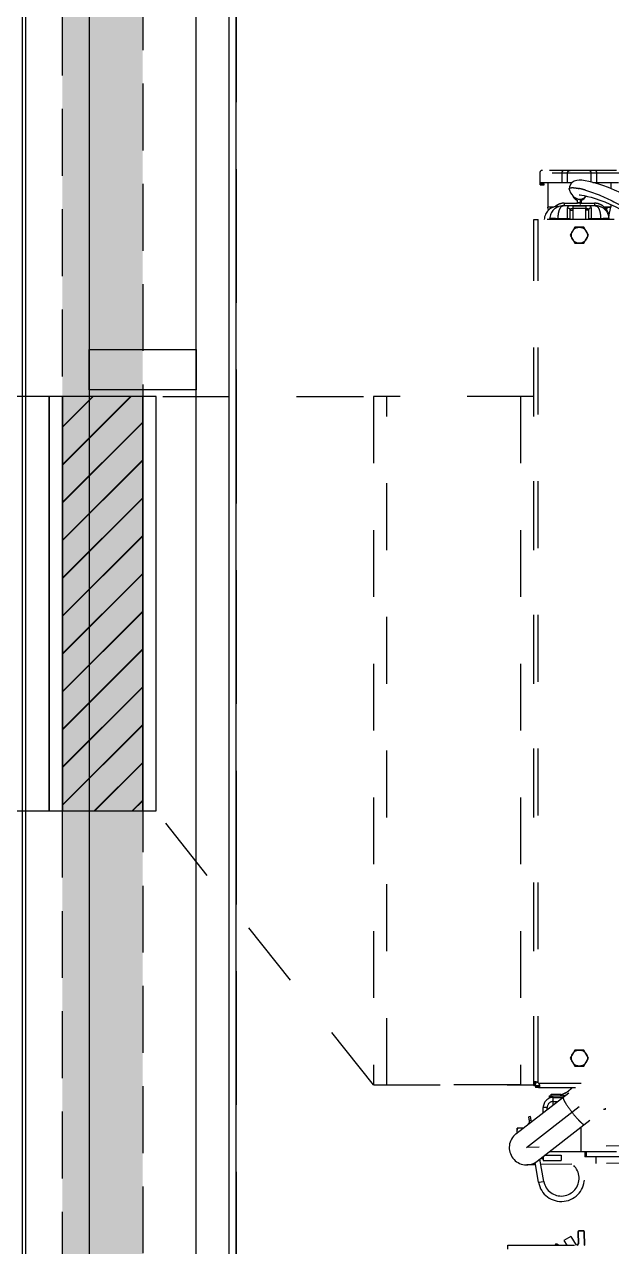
# Model space of a CAD drawing. Header units: millimetres. Extents: x 17886 to 18265, y -8727 to -7321.
# Drawn here: x 17929.27 to 17933.66, y -8661.76 to -8652.62 of the extents above; entities that cross this region are included whole.
import ezdxf

# ---------------------------------------------------------------- set-up
doc = ezdxf.new("R2010")
doc.units = ezdxf.units.MM
for name, pattern in [('CENTER', [2, 1.25, -0.25, 0.25, -0.25]), ('DASHED', [0.75, 0.5, -0.25]), ('DASHEDX2', [1.5, 1, -0.5]), ('EPL_DASH', [1, 0.5, -0.5])]:
    doc.linetypes.add(name, pattern=pattern)
for name, color, linetype in [('1429459_RE01DXF_CONTINUOUS_LINE', 7, 'Continuous'), ('1542949_DXF_CONTINUOUS_LINE', 7, 'Continuous'), ('2706792_BM04DXF_CONTINUOUS_LINE', 7, 'Continuous'), ('3563231_DXF_CONTINUOUS_LINE', 7, 'Continuous'), ('3570569_DXF_CONTINUOUS_LINE', 7, 'Continuous'), ('3884027_DKREDXF_CONTINUOUS_LINE', 7, 'Continuous'), ('8T2910_DK_DXF_CONTINUOUS_LINE', 7, 'Continuous'), ('a_rahmen235', 7, 'Continuous'), ('DEFAULT_1', 7, 'CENTER'), ('vanjski i unutarnji zid', 7, 'Continuous')]:
    doc.layers.add(name, color=color, linetype=linetype)

msp = doc.modelspace()

# ---------------------------------------------------------------- hatches: boundary and pattern name
h = msp.add_hatch()
h.set_pattern_fill('AR-SAND', color=3, scale=0.01)
h.set_pattern_definition([(37.5, (-65.02433, -736.39157), (-0.016000313, 0.489413237), [0, -0.38608, 0, -0.4318, 0, -0.41275]), (7.5, (-65.0243, -736.3916), (0.449523283, 0.7168251), [0, -0.20828, 0, -0.34798, 0, -0.13335]), (327.5, (-65.33675, -736.39157), (0.79099237, 0.001437185), [0, -0.127, 0, -0.4572, 0, -0.5969]), (317.5, (-65.33675, -736.3916), (0.763556452, 0.222929323), [0, -0.0635, 0, -0.29972, 0, -0.3429])])
h.paths.add_polyline_path([(17930.152, -8640.31357), (17929.552, -8640.31357), (17929.552, -8665.00357), (17930.152, -8665.00357)])
at = {"layer": 'vanjski i unutarnji zid'}
h = msp.add_hatch(dxfattribs=at)
h.set_pattern_fill('JIS_LC_20', color=1, scale=0.01, angle=360, style=0)
h.set_pattern_definition([(45, (17970.13742, -8665.10785), (-0.1414214, 0.1414214), []), (45, (17970.14142, -8665.10785), (-0.1414214, 0.1414214), [])])
h.paths.add_polyline_path([(17929.552, -8658.50357), (17930.152, -8658.50357), (17930.152, -8655.40357), (17929.552, -8655.40357)])

# ---------------------------------------------------------------- linework, layer by layer
at = {"color": 3, "linetype": 'DASHED'}
msp.add_lwpolyline([(17929.552, -8640.31357), (17930.152, -8640.31357), (17930.152, -8665.00357), (17929.552, -8665.00357)], close=True, dxfattribs=at)
at = {"color": 6}
for points in [[(17929.25199, -8646.20357), (17929.75199, -8646.20357), (17929.75199, -8666.20357), (17929.25199, -8666.20357)], [(17930.55199, -8646.20357), (17940.55199, -8646.20357), (17940.55199, -8664.20357), (17930.55199, -8664.20357)], [(17930.85199, -8646.50357), (17940.25199, -8646.50357), (17940.25199, -8663.90357), (17930.85199, -8663.90357)], [(17930.55199, -8655.05357), (17930.55199, -8655.35357), (17929.75199, -8655.35357), (17929.75199, -8655.05357)]]:
    msp.add_lwpolyline(points, close=True, dxfattribs=at)
at = {"color": 4, "linetype": 'DASHEDX2'}
msp.add_lwpolyline([(17930.85208, -8647.70357), (17930.85208, -8664.70357), (17931.45208, -8664.70357), (17931.45208, -8665.00357), (17930.95208, -8665.00357), (17930.95208, -8664.70357), (17930.85208, -8664.70357), (17940.57208, -8664.70357), (17940.47208, -8664.70357), (17940.47208, -8665.00357), (17939.97208, -8665.00357), (17939.97208, -8664.70357), (17940.57208, -8664.70357), (17940.57208, -8647.70357)], dxfattribs=at)
at = {"color": 1}
msp.add_lwpolyline([(17925.15197, -8654.5038), (17928.25197, -8654.5038), (17928.25197, -8654.4036), (17925.15194, -8654.4036), (17925.15194, -8657.50357, 0.4142136), (17926.15194, -8658.50357), (17929.4518, -8658.50357), (17929.4518, -8655.40357), (17928.252, -8655.40357), (17928.25194, -8654.4036)], format="xyb", dxfattribs=at)
msp.add_lwpolyline([(17930.152, -8655.40357), (17929.552, -8655.40357), (17929.552, -8658.50357), (17930.152, -8658.50357)], close=True, dxfattribs=at)
at = {"color": 1, "linetype": 'EPL_DASH'}
for points in [[(17930.3022, -8655.40357), (17931.87738, -8655.40357), (17931.87797, -8660.55357), (17930.2522, -8658.50357), (17930.2522, -8655.40357)], [(17933.07797, -8655.40357), (17932.97797, -8655.40357), (17932.97797, -8660.55357), (17931.97797, -8660.55357), (17931.97797, -8655.40357), (17931.87797, -8655.40357), (17931.87797, -8660.55357), (17933.07797, -8660.55357), (17933.07797, -8655.40357), (17931.97797, -8655.40357)]]:
    msp.add_lwpolyline(points, dxfattribs=at)
at = {"layer": '1429459_RE01DXF_CONTINUOUS_LINE', "color": 7, "linetype": 'EPL_DASH'}
for p, q in [((17933.35457, -8661.687), (17933.30261, -8661.717)), ((17933.30261, -8661.717), (17933.32372, -8661.75357)), ((17933.35457, -8661.687), (17933.393, -8661.75357))]:
    msp.add_line(p, q, dxfattribs=at)
at = {"layer": '1542949_DXF_CONTINUOUS_LINE', "color": 7, "linetype": 'EPL_DASH'}
for p, q in [((17933.05306, -8660.78945), (17933.03927, -8660.79188)), ((17933.04764, -8660.83932), (17933.03927, -8660.79188)), ((17933.05827, -8660.81899), (17933.04448, -8660.82142)), ((17933.06014, -8660.8296), (17933.05306, -8660.78945)), ((17933.11235, -8661.28265), (17933.08628, -8661.13481)), ((17933.15224, -8661.27562), (17933.12285, -8661.10894)), ((17933.148, -8661.08938), (17933.148, -8661.11982)), ((17933.148, -8661.11982), (17933.28297, -8661.11982)), ((17933.16094, -8661.07932), (17933.28297, -8661.07932)), ((17933.28297, -8661.07932), (17933.28297, -8661.11982)), ((17933.11235, -8661.28265), (17933.15224, -8661.27562))]:
    msp.add_line(p, q, dxfattribs=at)
for centre, radius, start, end in [((17933.28297, -8661.25257), 0.17325, 190, 90), ((17933.14797, -8661.07757), 0.029, 236.789115, 270.064354), ((17933.14797, -8661.07757), 0.015, 256.536808, 270.124825), ((17933.28297, -8661.25257), 0.13275, 190, 90)]:
    msp.add_arc(centre, radius, start, end, dxfattribs=at)
at = {"layer": '2706792_BM04DXF_CONTINUOUS_LINE', "color": 7, "linetype": 'EPL_DASH'}
for p, q in [((17932.94346, -8660.92035), (17935.62353, -8658.83585)), ((17933.10248, -8661.12479), (17935.78254, -8659.04029)), ((17935.1205, -8661.11214), (17933.4179, -8661.14457)), ((17933.54334, -8661.14218), (17933.5424, -8661.09257)), ((17933.08911, -8661.15083), (17933.02544, -8661.15204)), ((17933.36139, -8661.14565), (17933.1301, -8661.15005))]:
    msp.add_line(p, q, dxfattribs=at)
msp.add_arc((17933.02297, -8661.02257), 0.1295, 127.874984, 307.874984, dxfattribs=at)
for points, knots in [([(17933.29683, -8660.6455), (17933.29543, -8660.6466), (17933.29568, -8660.65321), (17933.30221, -8660.66926), (17933.31076, -8660.68422), (17933.31762, -8660.69516)], [0, 0, 0, 0, 0.0970012, 0.2956447, 1, 1, 1, 1]), ([(17933.31762, -8660.69516), (17933.32933, -8660.71384), (17933.35552, -8660.75073), (17933.39045, -8660.79359), (17933.41787, -8660.82327), (17933.43489, -8660.83909), (17933.44553, -8660.84769), (17933.45404, -8660.85136), (17933.45584, -8660.84995)], [0, 0, 0, 0, 0.3146951, 0.6453369, 0.7858694, 0.8956333, 0.967286, 1, 1, 1, 1])]:
    msp.add_open_spline(points, degree=3, knots=knots, dxfattribs=at)
at = {"layer": '3563231_DXF_CONTINUOUS_LINE', "color": 7, "linetype": 'EPL_DASH'}
for p, q in [((17933.03566, -8660.84864), (17933.03797, -8660.8423)), ((17933.03797, -8660.8423), (17933.03797, -8660.84684)), ((17932.95197, -8660.91373), (17932.95197, -8660.87757)), ((17932.99847, -8660.87757), (17932.95197, -8660.87757))]:
    msp.add_line(p, q, dxfattribs=at)
for centre, radius, start, end in [((17933.0433, -8660.84424), 0.00567, 50.319778, 160), ((17933.03668, -8660.91006), 0.08471, 180.003358, 182.412953)]:
    msp.add_arc(centre, radius, start, end, dxfattribs=at)
msp.add_open_spline([(17932.95197, -8660.91007), (17932.95197, -8660.90182), (17932.95369, -8660.89075), (17932.9569, -8660.8802), (17932.95778, -8660.87757)], degree=3, knots=[0, 0, 0, 0, 0.7481003, 1, 1, 1, 1], dxfattribs=at)
at = {"layer": '3570569_DXF_CONTINUOUS_LINE', "color": 7, "linetype": 'EPL_DASH'}
for p, q in [((17932.88197, -8661.78357), (17932.88197, -8661.75357)), ((17932.88197, -8661.75357), (17946.82197, -8661.75357))]:
    msp.add_line(p, q, dxfattribs=at)
at = {"layer": '3884027_DKREDXF_CONTINUOUS_LINE', "color": 6, "linetype": 'EPL_DASH'}
for p, q in [((17933.69472, -8653.71307), (17933.14122, -8653.71307)), ((17933.12122, -8653.73307), (17933.12122, -8653.81307)), ((17933.71472, -8653.73307), (17933.12122, -8653.73307)), ((17933.12636, -8653.80307), (17933.3642, -8653.80307)), ((17933.15547, -8653.81307), (17933.12636, -8653.81307)), ((17933.18147, -8653.80307), (17933.18147, -8653.986)), ((17933.28974, -8653.80307), (17933.28974, -8653.73307)), ((17933.32882, -8653.80307), (17933.32882, -8653.73307)), ((17933.35767, -8653.80891), (17933.34411, -8653.8347)), ((17933.50712, -8653.80016), (17933.50712, -8653.73307)), ((17933.51898, -8653.80307), (17933.70958, -8653.80307)), ((17933.5462, -8653.73307), (17933.5462, -8653.80307)), ((17933.65447, -8653.80307), (17933.65447, -8653.84893)), ((17933.34241, -8653.85132), (17933.3424, -8653.85115)), ((17933.3424, -8653.85115), (17933.34351, -8653.86091)), ((17933.34411, -8653.8347), (17933.34241, -8653.85132)), ((17933.34351, -8653.86091), (17933.35153, -8653.8819)), ((17933.18668, -8654.01054), (17933.18171, -8653.98816)), ((17933.54029, -8653.97807), (17933.29565, -8653.97807)), ((17933.32897, -8654.07907), (17933.32897, -8653.99348)), ((17933.36897, -8653.97811), (17933.36897, -8653.9974)), ((17933.36897, -8653.97811), (17933.46697, -8653.97811)), ((17933.46697, -8653.9974), (17933.36897, -8653.9974)), ((17933.38803, -8653.91802), (17933.38979, -8653.91924)), ((17933.38818, -8653.91814), (17933.38979, -8653.91924)), ((17933.38978, -8653.91923), (17933.38877, -8653.9184)), ((17933.38978, -8653.91923), (17933.40949, -8653.9277)), ((17933.42488, -8653.95807), (17933.40358, -8653.95807)), ((17933.40949, -8653.9277), (17933.43085, -8653.92806)), ((17933.46697, -8653.97811), (17933.46697, -8653.9974)), ((17933.50697, -8653.99348), (17933.50697, -8654.07907)), ((17933.63935, -8654.05518), (17933.65423, -8653.98816)), ((17933.65447, -8653.96918), (17933.65447, -8653.986)), ((17933.07797, -8660.53871), (17933.07797, -8654.07907)), ((17933.07797, -8654.07907), (17933.10997, -8654.07907)), ((17933.10997, -8660.53871), (17933.10997, -8654.07907)), ((17933.19571, -8654.07458), (17933.19555, -8654.07907)), ((17933.25851, -8654.07907), (17933.25867, -8654.07458)), ((17933.32897, -8654.07458), (17933.25867, -8654.07458)), ((17933.34897, -8654.07907), (17933.34897, -8654.01039)), ((17933.34897, -8654.01107), (17933.36897, -8654.01107)), ((17933.48697, -8654.01107), (17933.46697, -8654.01107)), ((17933.48697, -8654.01039), (17933.48697, -8654.07907)), ((17933.57727, -8654.07458), (17933.50697, -8654.07458)), ((17933.57727, -8654.07458), (17933.57743, -8654.07907)), ((17933.63888, -8654.05871), (17933.63934, -8654.05523)), ((17933.6391, -8654.06265), (17933.63888, -8654.05871)), ((17933.64039, -8654.07907), (17933.64023, -8654.07458)), ((17933.38333, -8654.13807), (17933.34869, -8654.19807)), ((17933.45261, -8654.13807), (17933.38333, -8654.13807)), ((17933.48725, -8654.19807), (17933.45261, -8654.13807)), ((17933.34869, -8654.19807), (17933.38333, -8654.25807)), ((17933.38333, -8654.25807), (17933.45261, -8654.25807)), ((17933.45261, -8654.25807), (17933.48725, -8654.19807)), ((17933.38333, -8660.29307), (17933.34869, -8660.35307)), ((17933.45261, -8660.29307), (17933.38333, -8660.29307)), ((17933.48725, -8660.35307), (17933.45261, -8660.29307)), ((17933.34869, -8660.35307), (17933.38333, -8660.41307)), ((17933.45261, -8660.41307), (17933.48725, -8660.35307)), ((17933.38333, -8660.41307), (17933.45261, -8660.41307)), ((17933.11233, -8660.54107), (17933.43111, -8660.54107)), ((17933.11233, -8660.57307), (17933.38997, -8660.57307)), ((17933.36297, -8660.57557), (17933.36268, -8660.57587)), ((17933.19297, -8660.63557), (17933.19297, -8660.64757)), ((17933.19297, -8660.63557), (17933.30961, -8660.63557)), ((17933.20687, -8660.63557), (17933.20687, -8660.62357)), ((17933.21797, -8660.63557), (17933.21797, -8660.64757)), ((17933.22297, -8660.67757), (17933.22297, -8660.64757)), ((17933.22297, -8660.64757), (17933.29418, -8660.64757)), ((17933.22297, -8660.67757), (17933.25561, -8660.67757)), ((17933.28007, -8660.63557), (17933.28007, -8660.62357)), ((17933.14797, -8660.76129), (17933.14797, -8660.72257)), ((17933.17797, -8660.72257), (17933.14797, -8660.72257)), ((17933.17797, -8660.73795), (17933.17797, -8660.72257)), ((17933.6029, -8660.73557), (17933.61347, -8660.73557)), ((17933.61347, -8660.73557), (17933.61347, -8660.72735)), ((17933.42797, -8660.87163), (17933.42797, -8661.05257)), ((17933.19533, -8661.05257), (17935.95797, -8661.05257)), ((17933.45797, -8661.05257), (17933.45797, -8661.09257)), ((17935.95797, -8661.09257), (17933.45797, -8661.09257)), ((17933.46784, -8661.05257), (17933.46784, -8661.09257))]:
    msp.add_line(p, q, dxfattribs=at)
at = {"layer": '3884027_DKREDXF_CONTINUOUS_LINE', "color": 7, "linetype": 'EPL_DASH'}
for p, q in [((17933.12568, -8653.8209), (17933.15547, -8653.8209)), ((17933.12636, -8653.80307), (17933.12636, -8653.81874)), ((17933.12636, -8653.81575), (17933.15547, -8653.81575)), ((17933.15547, -8653.8209), (17933.15547, -8653.81307)), ((17933.18147, -8653.986), (17933.22727, -8653.986)), ((17933.21931, -8653.98816), (17933.18171, -8653.98816)), ((17933.25893, -8653.98325), (17933.26341, -8653.98341)), ((17933.30518, -8653.95807), (17933.40358, -8653.95807)), ((17933.36897, -8653.9974), (17933.36897, -8654.07907)), ((17933.40358, -8653.95807), (17933.40358, -8653.936)), ((17933.40358, -8653.95357), (17933.43236, -8653.95357)), ((17933.42297, -8653.92782), (17933.42297, -8653.96807)), ((17933.43236, -8653.936), (17933.43236, -8653.95807)), ((17933.43236, -8653.95807), (17933.53075, -8653.95807)), ((17933.46697, -8654.07907), (17933.46697, -8653.9974)), ((17933.60171, -8653.986), (17933.65447, -8653.986)), ((17933.60867, -8653.98816), (17933.65423, -8653.98816)), ((17933.62531, -8653.98816), (17933.62192, -8654.00556)), ((17933.67797, -8654.07907), (17933.10997, -8654.07907)), ((17933.07797, -8660.53871), (17933.07797, -8660.56107)), ((17933.11968, -8660.56107), (17933.07797, -8660.56107)), ((17933.11581, -8660.57207), (17933.08797, -8660.57207)), ((17933.08997, -8660.56107), (17933.08997, -8660.53136)), ((17933.08997, -8660.56007), (17933.11968, -8660.56007)), ((17933.11233, -8660.57307), (17933.08997, -8660.57307)), ((17933.3771, -8660.57557), (17933.36297, -8660.57557)), ((17933.21247, -8660.64757), (17933.19297, -8660.64757)), ((17933.20687, -8660.62357), (17933.28007, -8660.62357)), ((17933.22247, -8660.70334), (17933.22247, -8660.67757)), ((17933.17797, -8660.73257), (17933.18489, -8660.73257)), ((17933.60797, -8660.73807), (17933.59953, -8660.73807))]:
    msp.add_line(p, q, dxfattribs=at)
msp.add_lwpolyline([(17933.12636, -8653.81874), (17933.12636, -8653.81908), (17933.12634, -8653.81941), (17933.12632, -8653.81974), (17933.12629, -8653.82005), (17933.12625, -8653.82033), (17933.12621, -8653.82059), (17933.12616, -8653.8208), (17933.1261, -8653.82098), (17933.12604, -8653.82111), (17933.12598, -8653.8212), (17933.12592, -8653.82124), (17933.12586, -8653.82122), (17933.12579, -8653.82116), (17933.12573, -8653.82106), (17933.12568, -8653.8209)], dxfattribs=at)
at = {"layer": '3884027_DKREDXF_CONTINUOUS_LINE', "color": 6, "linetype": 'EPL_DASH'}
for points in [[(17934.17239, -8654.27814), (17934.13109, -8654.20742), (17934.08419, -8654.14442), (17934.03358, -8654.08894), (17933.98098, -8654.04052), (17933.92792, -8653.9986), (17933.87566, -8653.96249), (17933.82476, -8653.9313), (17933.77535, -8653.90419), (17933.72739, -8653.88046), (17933.68093, -8653.85965), (17933.63643, -8653.84161), (17933.59433, -8653.82623), (17933.55513, -8653.81343), (17933.51944, -8653.80318), (17933.48777, -8653.79543), (17933.46036, -8653.79005), (17933.437, -8653.78689), (17933.41705, -8653.78589), (17933.3986, -8653.78737), (17933.37873, -8653.79338), (17933.35767, -8653.80891)], [(17933.35153, -8653.8819), (17933.36061, -8653.89441), (17933.36906, -8653.90304)], [(17933.36906, -8653.90304), (17933.37681, -8653.90966), (17933.38325, -8653.91459), (17933.38803, -8653.91802)], [(17933.41644, -8653.89675), (17933.42329, -8653.89696), (17933.43631, -8653.89847), (17933.45472, -8653.90173), (17933.47799, -8653.90699), (17933.50548, -8653.91433), (17933.53661, -8653.92383), (17933.5708, -8653.93549), (17933.60746, -8653.94933), (17933.64618, -8653.9654), (17933.68655, -8653.9838), (17933.72821, -8654.00465), (17933.77111, -8654.02835), (17933.81529, -8654.05548), (17933.86064, -8654.08674), (17933.9067, -8654.12291), (17933.95243, -8654.16461), (17933.99655, -8654.21242), (17934.03748, -8654.26685)], [(17933.43085, -8653.92806), (17933.45081, -8653.92027), (17933.46641, -8653.90539), (17933.46683, -8653.90446)]]:
    msp.add_lwpolyline(points, dxfattribs=at)
for centre in [(17933.41797, -8654.19807), (17933.41797, -8660.35307)]:
    msp.add_circle(centre, 0.06, dxfattribs=at)
for centre, radius, start, end in [((17933.14122, -8653.73307), 0.02, 90, 180), ((17933.50156, -8653.73307), 0.04464, 0.007025, 2.244625), ((17933.42563, -8653.87859), 0.0629, 200.570155, 204.894243), ((17933.42452, -8653.87911), 0.06168, 204.890841, 209.713386), ((17933.30293, -8654.37187), 0.53524, 76.439521, 78.133678), ((17933.27282, -8654.49723), 0.66417, 74.921554, 76.449877), ((17933.253, -8654.57192), 0.74144, 74.571905, 74.944247), ((17933.23804, -8654.62571), 0.79727, 73.482774, 74.564007), ((17933.25544, -8654.08319), 0.1, 88, 178), ((17933.29565, -8654.07807), 0.1, 90, 178), ((17933.30958, -8654.06909), 0.11217, 127.690717, 132.200832), ((17933.3085, -8654.06771), 0.11042, 123.260866, 127.684289), ((17933.30681, -8654.06505), 0.10726, 110.425223, 123.287878), ((17933.30552, -8654.06196), 0.10392, 102.051141, 110.357455), ((17933.30525, -8654.06077), 0.10271, 90.033747, 102.036496), ((17933.41917, -8653.88396), 0.05436, 234.331056, 239.341957), ((17933.54029, -8654.07807), 0.1, 47.092911, 90), ((17933.52631, -8654.06915), 0.11225, 47.796989, 52.314954), ((17933.19622, -8655.8651), 1.79161, 88.002506, 88.168946), ((17933.63972, -8655.8651), 1.79161, 91.831063, 91.997494), ((17933.54029, -8654.07807), 0.1, 2, 45.484296), ((17933.63421, -8654.01341), 0.01404, 192.759251, 199.92276), ((17933.63385, -8654.01354), 0.01366, 199.93382, 207.221116), ((17933.63362, -8654.01365), 0.0134, 207.222332, 214.604134), ((17933.52152, -8654.06793), 0.11819, 27.043002, 31.847531), ((17933.51839, -8654.06955), 0.12171, 19.02094, 27.052871), ((17933.5161, -8654.07033), 0.12413, 15.826942, 19.016686), ((17933.51428, -8654.07082), 0.12602, 11.196266, 15.817056), ((17933.51476, -8654.07074), 0.12553, 9.670331, 11.202566), ((17933.22297, -8660.44223), 0.19333, 297.686053, 316.397181), ((17933.22297, -8660.72257), 0.075, 90, 180), ((17933.22297, -8660.72257), 0.045, 90, 180)]:
    msp.add_arc(centre, radius, start, end, dxfattribs=at)
at = {"layer": '3884027_DKREDXF_CONTINUOUS_LINE', "color": 7, "linetype": 'EPL_DASH'}
for centre, radius, start, end in [((17933.41963, -8653.87182), 0.05599, 234.211618, 235.812126), ((17933.22551, -8653.84112), 0.18858, 331.632158, 333.554058), ((17933.26519, -8653.86091), 0.14424, 333.57345, 334.782305), ((17931.87608, -8654.1456), 1.57033, 7.670238, 7.96883), ((17933.54029, -8654.07807), 0.1, 45.484296, 47.092911), ((17933.52598, -8654.0647), 0.11267, 40.71353, 42.790241), ((17933.52516, -8654.06541), 0.11375, 39.126975, 40.714369), ((17933.52409, -8654.06628), 0.11514, 35.484607, 39.123057), ((17933.52306, -8654.06702), 0.1164, 31.864409, 35.486234), ((17933.61889, -8653.99813), 0.01211, 217.699795, 225.468906), ((17933.08997, -8660.56107), 0.03, 41.810315, 48.189685), ((17933.06129, -8660.28794), 0.41682, 315.250375, 316.307785), ((17933.24086, -8660.49348), 0.14238, 285.989386, 290.625371), ((17933.22289, -8660.44467), 0.19115, 287.416842, 288.928143), ((17933.22239, -8660.44319), 0.19272, 288.928044, 290.082939), ((17933.21967, -8660.43625), 0.20017, 290.131468, 297.727062), ((17933.23965, -8660.49016), 0.14591, 290.610579, 291.41771), ((17933.28104, -8660.50078), 0.13481, 275.450895, 284.833004)]:
    msp.add_arc(centre, radius, start, end, dxfattribs=at)
at = {"layer": '3884027_DKREDXF_CONTINUOUS_LINE', "color": 6, "linetype": 'EPL_DASH'}
for points in [[(17933.28974, -8653.73307), (17933.28974, -8653.72971), (17933.29008, -8653.72632), (17933.2909, -8653.72307)], [(17933.32882, -8653.73307), (17933.32882, -8653.72962), (17933.32977, -8653.72606), (17933.33148, -8653.72307)], [(17933.33148, -8653.72307), (17933.33477, -8653.71732), (17933.34202, -8653.71307), (17933.34863, -8653.71307)], [(17933.50446, -8653.72307), (17933.50117, -8653.71732), (17933.49392, -8653.71307), (17933.48731, -8653.71307)], [(17933.50712, -8653.73307), (17933.50712, -8653.72962), (17933.50617, -8653.72606), (17933.50446, -8653.72307)], [(17933.54504, -8653.72307), (17933.54571, -8653.72576), (17933.54606, -8653.72855), (17933.54617, -8653.73133)], [(17933.35281, -8653.84289), (17933.3575, -8653.84194), (17933.36236, -8653.8418), (17933.36715, -8653.84189)], [(17933.36715, -8653.84189), (17933.37023, -8653.84195), (17933.37332, -8653.84213), (17933.37639, -8653.84238)], [(17933.37095, -8653.90968), (17933.37504, -8653.91685), (17933.38076, -8653.92331), (17933.38747, -8653.92812)], [(17933.37639, -8653.84238), (17933.37996, -8653.84268), (17933.38352, -8653.84307), (17933.38707, -8653.84354)], [(17933.38707, -8653.84354), (17933.39577, -8653.84469), (17933.40441, -8653.84627), (17933.41299, -8653.84806)], [(17933.45664, -8653.92098), (17933.46114, -8653.91622), (17933.46486, -8653.9106), (17933.46757, -8653.90464)], [(17933.43236, -8653.936), (17933.44149, -8653.93333), (17933.45011, -8653.9279), (17933.45664, -8653.92098)], [(17933.56656, -8653.96452), (17933.55519, -8653.96031), (17933.54288, -8653.95807), (17933.53075, -8653.95807)], [(17933.59493, -8653.98031), (17933.58636, -8653.9737), (17933.57671, -8653.96829), (17933.56656, -8653.96452)], [(17933.62192, -8654.00556), (17933.62036, -8654.0089), (17933.6197, -8654.01292), (17933.62052, -8654.01651)]]:
    msp.add_open_spline(points, degree=3, dxfattribs=at)
for points, knots in [([(17933.2909, -8653.72307), (17933.29122, -8653.72177), (17933.29237, -8653.71803), (17933.29495, -8653.71371), (17933.29763, -8653.71315)], [0, 0, 0, 0, 0.3281071, 1, 1, 1, 1]), ([(17933.29763, -8653.71315), (17933.29775, -8653.71312), (17933.298, -8653.71308), (17933.29825, -8653.71307), (17933.29838, -8653.71307)], [0, 0, 0, 0, 0.5030428, 1, 1, 1, 1]), ([(17933.53756, -8653.71307), (17933.54038, -8653.71307), (17933.54353, -8653.71779), (17933.54469, -8653.72166), (17933.54504, -8653.72307)], [0, 0, 0, 0, 0.659636, 1, 1, 1, 1]), ([(17933.12322, -8653.81358), (17933.1232, -8653.81365), (17933.12316, -8653.81382), (17933.12313, -8653.814), (17933.12311, -8653.8141)], [0, 0, 0, 0, 0.4226007, 1, 1, 1, 1]), ([(17933.12425, -8653.81575), (17933.12409, -8653.81511), (17933.12442, -8653.81445), (17933.12328, -8653.81341), (17933.12322, -8653.81358)], [0, 0, 0, 0, 0.7836643, 1, 1, 1, 1]), ([(17933.3424, -8653.85115), (17933.34239, -8653.85091), (17933.34241, -8653.85043), (17933.34248, -8653.84995), (17933.34254, -8653.84971)], [0, 0, 0, 0, 0.5020964, 1, 1, 1, 1]), ([(17933.34497, -8653.85762), (17933.34427, -8653.85662), (17933.3431, -8653.85465), (17933.34246, -8653.85239), (17933.34241, -8653.85132)], [0, 0, 0, 0, 0.5321218, 1, 1, 1, 1]), ([(17933.34254, -8653.84971), (17933.3427, -8653.84896), (17933.34457, -8653.84498), (17933.34939, -8653.84359), (17933.35281, -8653.84289)], [0, 0, 0, 0, 0.1797047, 1, 1, 1, 1]), ([(17933.46471, -8653.86134), (17933.54288, -8653.8845), (17933.70177, -8653.95268), (17933.84676, -8654.04848), (17933.91369, -8654.10917)], [0, 0, 0, 0, 0.4743468, 1, 1, 1, 1]), ([(17933.26676, -8654.01557), (17933.26838, -8654.01011), (17933.27334, -8653.9957), (17933.28517, -8653.97807), (17933.29565, -8653.97807)], [0, 0, 0, 0, 0.3522591, 1, 1, 1, 1]), ([(17933.36897, -8653.97811), (17933.36312, -8653.97811), (17933.35284, -8653.97824), (17933.33961, -8653.97888), (17933.32997, -8653.98437), (17933.32897, -8653.99065), (17933.32897, -8653.99348)], [0, 0, 0, 0, 0.3649519, 0.6412226, 0.8237298, 1, 1, 1, 1]), ([(17933.32897, -8653.99348), (17933.33396, -8653.99348), (17933.34388, -8653.9964), (17933.34897, -8654.00595), (17933.34897, -8654.01039)], [0, 0, 0, 0, 0.5294055, 1, 1, 1, 1]), ([(17933.50697, -8653.99348), (17933.50697, -8653.99065), (17933.50597, -8653.98437), (17933.49632, -8653.97887), (17933.4831, -8653.97824), (17933.47282, -8653.97811), (17933.46697, -8653.97811)], [0, 0, 0, 0, 0.1763039, 0.3588359, 0.6350988, 1, 1, 1, 1]), ([(17933.50697, -8653.99348), (17933.50197, -8653.99348), (17933.49206, -8653.9964), (17933.48697, -8654.00595), (17933.48697, -8654.01039)], [0, 0, 0, 0, 0.5294055, 1, 1, 1, 1]), ([(17933.54029, -8653.97807), (17933.54312, -8653.97807), (17933.55937, -8653.98406), (17933.56531, -8654.00253), (17933.56917, -8654.01555)], [0, 0, 0, 0, 0.1720401, 1, 1, 1, 1]), ([(17933.19914, -8654.07398), (17933.19828, -8654.07404), (17933.19746, -8654.07426), (17933.19572, -8654.07427), (17933.19571, -8654.07458)], [0, 0, 0, 0, 0.733581, 1, 1, 1, 1]), ([(17933.25347, -8654.0744), (17933.24758, -8654.07422), (17933.22948, -8654.07382), (17933.21133, -8654.07317), (17933.19914, -8654.07398)], [0, 0, 0, 0, 0.3253879, 1, 1, 1, 1]), ([(17933.25867, -8654.07458), (17933.25874, -8654.06923), (17933.2596, -8654.04938), (17933.26263, -8654.02951), (17933.26676, -8654.01557)], [0, 0, 0, 0, 0.268805, 1, 1, 1, 1]), ([(17933.34897, -8654.07528), (17933.34897, -8654.07476), (17933.34589, -8654.07536), (17933.34075, -8654.07403), (17933.3337, -8654.07458), (17933.32897, -8654.07458)], [0, 0, 0, 0, 0.0766138, 0.2908386, 1, 1, 1, 1]), ([(17933.50697, -8654.07458), (17933.50227, -8654.07458), (17933.49525, -8654.07402), (17933.49011, -8654.07537), (17933.48697, -8654.07475), (17933.48697, -8654.07528)], [0, 0, 0, 0, 0.7036619, 0.9207909, 1, 1, 1, 1]), ([(17933.56917, -8654.01555), (17933.57045, -8654.01987), (17933.57522, -8654.0392), (17933.57707, -8654.05918), (17933.57727, -8654.07458)], [0, 0, 0, 0, 0.2260969, 1, 1, 1, 1]), ([(17933.6368, -8654.07398), (17933.63403, -8654.0738), (17933.61591, -8654.07345), (17933.5978, -8654.07391), (17933.58247, -8654.0744)], [0, 0, 0, 0, 0.1531962, 1, 1, 1, 1]), ([(17933.64023, -8654.07458), (17933.64022, -8654.07427), (17933.63848, -8654.07426), (17933.63765, -8654.07404), (17933.6368, -8654.07398)], [0, 0, 0, 0, 0.2664181, 1, 1, 1, 1]), ([(17933.63825, -8654.04819), (17933.63843, -8654.04917), (17933.63867, -8654.05151), (17933.6396, -8654.05388), (17933.63934, -8654.05523)], [0, 0, 0, 0, 0.4203401, 1, 1, 1, 1]), ([(17933.63934, -8654.05523), (17933.63922, -8654.05571), (17933.63911, -8654.05152), (17933.63874, -8654.05102), (17933.63851, -8654.04966)], [0, 0, 0, 0, 0.2609058, 1, 1, 1, 1]), ([(17933.08973, -8660.53408), (17933.09049, -8660.53366), (17933.09208, -8660.53289), (17933.09374, -8660.53228), (17933.0946, -8660.532)], [0, 0, 0, 0, 0.4894697, 1, 1, 1, 1])]:
    msp.add_open_spline(points, degree=3, knots=knots, dxfattribs=at)
at = {"layer": '3884027_DKREDXF_CONTINUOUS_LINE', "color": 7, "linetype": 'EPL_DASH'}
for points, knots in [([(17933.1247, -8653.81747), (17933.12463, -8653.81718), (17933.12449, -8653.81661), (17933.12437, -8653.81603), (17933.12432, -8653.81574)], [0, 0, 0, 0, 0.5012202, 1, 1, 1, 1]), ([(17933.12568, -8653.8209), (17933.12551, -8653.82033), (17933.12516, -8653.81919), (17933.12484, -8653.81805), (17933.1247, -8653.81747)], [0, 0, 0, 0, 0.5013292, 1, 1, 1, 1]), ([(17933.30518, -8653.95807), (17933.30518, -8653.96063), (17933.30469, -8653.96762), (17933.3007, -8653.97807), (17933.29565, -8653.97807)], [0, 0, 0, 0, 0.3363759, 1, 1, 1, 1]), ([(17933.34897, -8654.01039), (17933.34897, -8654.00641), (17933.35268, -8653.99558), (17933.36381, -8653.9974), (17933.36897, -8653.9974)], [0, 0, 0, 0, 0.4357237, 1, 1, 1, 1]), ([(17933.39944, -8653.9346), (17933.4001, -8653.93479), (17933.40147, -8653.93511), (17933.40287, -8653.93522), (17933.40358, -8653.93523)], [0, 0, 0, 0, 0.493868, 1, 1, 1, 1]), ([(17933.46697, -8653.9974), (17933.47213, -8653.9974), (17933.48326, -8653.99558), (17933.48697, -8654.00641), (17933.48697, -8654.01039)], [0, 0, 0, 0, 0.5642193, 1, 1, 1, 1]), ([(17933.53075, -8653.95807), (17933.53075, -8653.96063), (17933.53124, -8653.96762), (17933.53524, -8653.97807), (17933.54029, -8653.97807)], [0, 0, 0, 0, 0.336376, 1, 1, 1, 1]), ([(17933.07854, -8660.53521), (17933.07833, -8660.53573), (17933.07804, -8660.53689), (17933.07797, -8660.53808), (17933.07797, -8660.53871)], [0, 0, 0, 0, 0.4700914, 1, 1, 1, 1]), ([(17933.08982, -8660.53119), (17933.08845, -8660.53106), (17933.08448, -8660.53082), (17933.07955, -8660.53266), (17933.07854, -8660.53521)], [0, 0, 0, 0, 0.3335256, 1, 1, 1, 1]), ([(17933.09606, -8660.53507), (17933.09641, -8660.53469), (17933.09718, -8660.53397), (17933.09801, -8660.53334), (17933.09845, -8660.53304)], [0, 0, 0, 0, 0.4927385, 1, 1, 1, 1]), ([(17933.11583, -8660.5725), (17933.11531, -8660.57271), (17933.11415, -8660.573), (17933.11296, -8660.57307), (17933.11233, -8660.57307)], [0, 0, 0, 0, 0.470091, 1, 1, 1, 1]), ([(17933.11985, -8660.56122), (17933.11997, -8660.56259), (17933.12022, -8660.56656), (17933.11838, -8660.57148), (17933.11583, -8660.5725)], [0, 0, 0, 0, 0.3335253, 1, 1, 1, 1])]:
    msp.add_open_spline(points, degree=3, knots=knots, dxfattribs=at)
for points in [[(17933.39145, -8653.93072), (17933.39399, -8653.93223), (17933.39659, -8653.93377), (17933.39944, -8653.9346)], [(17933.60171, -8653.986), (17933.6002, -8653.99056), (17933.60021, -8653.99672), (17933.60339, -8654.00033)], [(17933.60867, -8653.98816), (17933.60727, -8653.99105), (17933.60644, -8653.99434), (17933.60656, -8653.99754)], [(17933.60656, -8653.99754), (17933.60666, -8654.00035), (17933.60759, -8654.0033), (17933.60931, -8654.00553)], [(17933.10051, -8660.53373), (17933.09708, -8660.53244), (17933.09347, -8660.53152), (17933.08982, -8660.53119)], [(17933.091, -8660.54982), (17933.09151, -8660.54465), (17933.09251, -8660.53886), (17933.09606, -8660.53507)], [(17933.10997, -8660.53871), (17933.10707, -8660.53664), (17933.10384, -8660.53499), (17933.10051, -8660.53373)], [(17933.11233, -8660.54107), (17933.1144, -8660.54397), (17933.11605, -8660.5472), (17933.11731, -8660.55053)], [(17933.11731, -8660.55053), (17933.1186, -8660.55396), (17933.11952, -8660.55757), (17933.11985, -8660.56122)], [(17933.35731, -8660.58139), (17933.3464, -8660.59238), (17933.33457, -8660.60266), (17933.32159, -8660.61112)], [(17933.32159, -8660.61112), (17933.31258, -8660.617), (17933.30295, -8660.62206), (17933.29293, -8660.626)]]:
    msp.add_open_spline(points, degree=3, dxfattribs=at)
at = {"layer": '8T2910_DK_DXF_CONTINUOUS_LINE', "color": 7, "linetype": 'EPL_DASH'}
for p, q in [((17933.40875, -8661.65642), (17933.40625, -8661.65646)), ((17933.40625, -8661.65646), (17933.40784, -8661.74177)), ((17933.40875, -8661.65642), (17933.41034, -8661.74172)), ((17933.44541, -8661.64507), (17933.41583, -8661.64628)), ((17933.41594, -8661.64878), (17933.41583, -8661.64628)), ((17933.44552, -8661.64756), (17933.41594, -8661.64878)), ((17933.44552, -8661.64756), (17933.44541, -8661.64507)), ((17933.45332, -8661.65492), (17933.45582, -8661.65487)), ((17933.45516, -8661.75309), (17933.45332, -8661.65492)), ((17933.45766, -8661.75304), (17933.45582, -8661.65487)), ((17933.23671, -8661.7497), (17933.23426, -8661.75357)), ((17933.23883, -8661.75104), (17933.23671, -8661.7497)), ((17933.24903, -8661.74863), (17933.25032, -8661.74648)), ((17933.25724, -8661.75357), (17933.24903, -8661.74863)), ((17933.26208, -8661.75357), (17933.25032, -8661.74648)), ((17933.40284, -8661.75061), (17933.39773, -8661.75357)), ((17933.40409, -8661.75278), (17933.40284, -8661.75061)), ((17933.41034, -8661.74172), (17933.40784, -8661.74177)), ((17933.45516, -8661.75309), (17933.45766, -8661.75304))]:
    msp.add_line(p, q, dxfattribs=at)
for centre, radius, start, end in [((17933.41623, -8661.65628), 0.01, 117.407329, 181.072034), ((17933.41624, -8661.65627), 0.01, 92.356807, 181.072034), ((17933.41624, -8661.65627), 0.0075, 92.356807, 181.072034), ((17933.44582, -8661.65506), 0.01, 1.072034, 92.356807), ((17933.44582, -8661.65506), 0.0075, 1.072034, 92.356807), ((17933.24515, -8661.75506), 0.01, 122.550778, 147.643193), ((17933.24516, -8661.75505), 0.01, 58.927966, 147.643193), ((17933.24516, -8661.75505), 0.0075, 58.927966, 147.643193), ((17933.39783, -8661.74196), 0.01, 300, 1.072034), ((17933.39784, -8661.74195), 0.01, 300, 1.072034), ((17933.39784, -8661.74195), 0.0125, 300, 1.072034)]:
    msp.add_arc(centre, radius, start, end, dxfattribs=at)
at = {"layer": 'a_rahmen235'}
msp.add_lwpolyline([(17930.79698, -8665.00357), (17929.27699, -8665.00357), (17929.27699, -8640.31357), (17930.79698, -8640.31357)], close=True, dxfattribs=at)
at = {"layer": 'DEFAULT_1', "color": 2, "linetype": 'EPL_DASH'}
for p, q in [((17933.02297, -8661.02257), (17935.70304, -8658.93807)), ((17935.11804, -8660.98266), (17933.02297, -8661.02257))]:
    msp.add_line(p, q, dxfattribs=at)
at = {"layer": 'vanjski i unutarnji zid', "color": 1}
for points in [[(17929.4518, -8658.50357), (17929.552, -8658.50357), (17929.552, -8655.40357), (17929.4518, -8655.40357)], [(17930.152, -8658.50357), (17930.2522, -8658.50357), (17930.2522, -8655.40357), (17930.152, -8655.40357)]]:
    msp.add_lwpolyline(points, close=True, dxfattribs=at)

doc.saveas('drawing.dxf')
